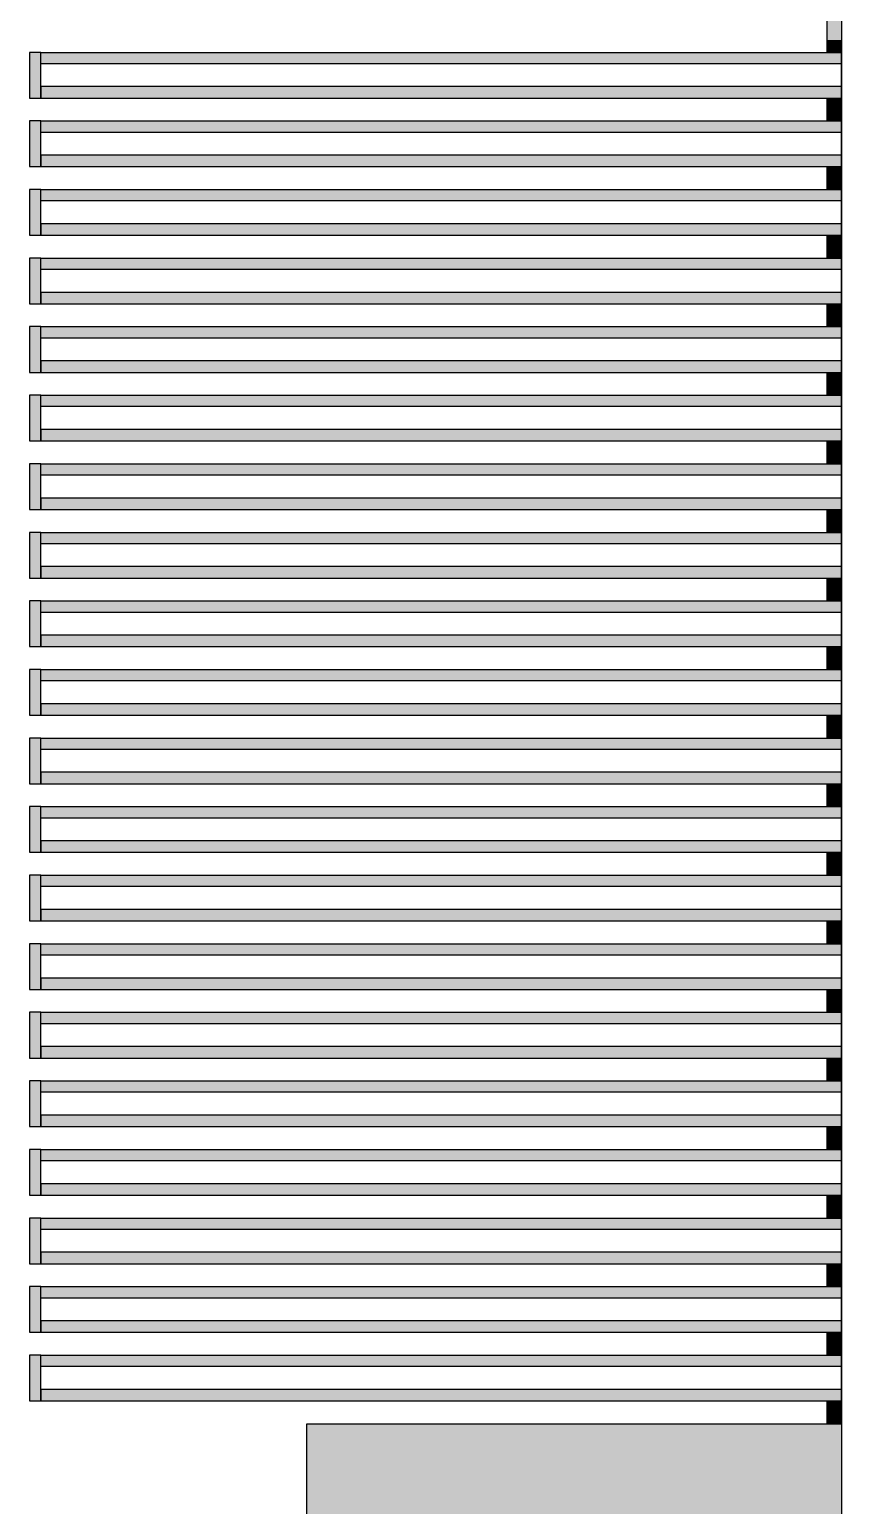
# Model space of a CAD drawing. Extents: x -200 to 7200, y -200 to 2100.
# Drawn here: x 2731.5 to 2873.5, y 1268.2 to 1526.5 of the extents above; entities that cross this region are included whole.
import ezdxf

# ---------------------------------------------------------------- set-up
doc = ezdxf.new("R2010")
doc.units = 0
doc.header["$MEASUREMENT"] = 0
doc.layers.get('0').update_dxf_attribs({"linetype": 'CONTINUOUS'})

# ---------------------------------------------------------------- blocks, each defined once
blk = doc.blocks.new('R2C1B')
for points in [[(2873.5, 1528.5), (2873.5, 1524.5), (2871, 1524.5), (2871, 1528.5), (2873.5, 1528.5)], [(2873.5, 1524.5), (2873.5, 1522.5), (2871, 1522.5), (2871, 1524.5), (2873.5, 1524.5)], [(2733.5, 1522.5), (2731.5, 1522.5), (2731.5, 1514.5), (2733.5, 1514.5), (2733.5, 1522.5)], [(2873.5, 1520.5), (2733.5, 1520.5), (2733.5, 1522.5), (2873.5, 1522.5), (2873.5, 1520.5)], [(2873.5, 1522.5), (2873.5, 1518.5), (2873.5, 1518.5), (2873.5, 1522.5), (2873.5, 1522.5)], [(2873.5, 1516.5), (2733.5, 1516.5), (2733.5, 1514.5), (2873.5, 1514.5), (2873.5, 1516.5)], [(2873.5, 1518.5), (2873.5, 1514.5), (2873.5, 1514.5), (2873.5, 1518.5), (2873.5, 1518.5)], [(2873.5, 1514.5), (2873.5, 1512.5), (2871, 1512.5), (2871, 1514.5), (2873.5, 1514.5)], [(2873.5, 1512.5), (2873.5, 1510.5), (2871, 1510.5), (2871, 1512.5), (2873.5, 1512.5)], [(2733.5, 1510.5), (2731.5, 1510.5), (2731.5, 1502.5), (2733.5, 1502.5), (2733.5, 1510.5)], [(2873.5, 1508.5), (2733.5, 1508.5), (2733.5, 1510.5), (2873.5, 1510.5), (2873.5, 1508.5)], [(2873.5, 1510.5), (2873.5, 1506.5), (2873.5, 1506.5), (2873.5, 1510.5), (2873.5, 1510.5)], [(2873.5, 1506.5), (2873.5, 1502.5), (2873.5, 1502.5), (2873.5, 1506.5), (2873.5, 1506.5)], [(2873.5, 1504.5), (2733.5, 1504.5), (2733.5, 1502.5), (2873.5, 1502.5), (2873.5, 1504.5)], [(2873.5, 1502.5), (2873.5, 1500.5), (2871, 1500.5), (2871, 1502.5), (2873.5, 1502.5)], [(2733.5, 1498.5), (2731.5, 1498.5), (2731.5, 1490.5), (2733.5, 1490.5), (2733.5, 1498.5)], [(2873.5, 1496.5), (2733.5, 1496.5), (2733.5, 1498.5), (2873.5, 1498.5), (2873.5, 1496.5)], [(2873.5, 1500.5), (2873.5, 1498.5), (2871, 1498.5), (2871, 1500.5), (2873.5, 1500.5)], [(2873.5, 1498.5), (2873.5, 1494.5), (2873.5, 1494.5), (2873.5, 1498.5), (2873.5, 1498.5)], [(2873.5, 1494.5), (2873.5, 1490.5), (2873.5, 1490.5), (2873.5, 1494.5), (2873.5, 1494.5)], [(2873.5, 1492.5), (2733.5, 1492.5), (2733.5, 1490.5), (2873.5, 1490.5), (2873.5, 1492.5)], [(2873.5, 1490.5), (2873.5, 1488.5), (2871, 1488.5), (2871, 1490.5), (2873.5, 1490.5)], [(2873.5, 1488.5), (2873.5, 1486.5), (2871, 1486.5), (2871, 1488.5), (2873.5, 1488.5)], [(2733.5, 1486.5), (2731.5, 1486.5), (2731.5, 1478.5), (2733.5, 1478.5), (2733.5, 1486.5)], [(2873.5, 1484.5), (2733.5, 1484.5), (2733.5, 1486.5), (2873.5, 1486.5), (2873.5, 1484.5)], [(2873.5, 1486.5), (2873.5, 1482.5), (2873.5, 1482.5), (2873.5, 1486.5), (2873.5, 1486.5)], [(2873.5, 1480.5), (2733.5, 1480.5), (2733.5, 1478.5), (2873.5, 1478.5), (2873.5, 1480.5)], [(2873.5, 1482.5), (2873.5, 1478.5), (2873.5, 1478.5), (2873.5, 1482.5), (2873.5, 1482.5)], [(2873.5, 1478.5), (2873.5, 1476.5), (2871, 1476.5), (2871, 1478.5), (2873.5, 1478.5)], [(2873.5, 1476.5), (2873.5, 1474.5), (2871, 1474.5), (2871, 1476.5), (2873.5, 1476.5)], [(2733.5, 1474.5), (2731.5, 1474.5), (2731.5, 1466.5), (2733.5, 1466.5), (2733.5, 1474.5)], [(2873.5, 1472.5), (2733.5, 1472.5), (2733.5, 1474.5), (2873.5, 1474.5), (2873.5, 1472.5)], [(2873.5, 1474.5), (2873.5, 1470.5), (2873.5, 1470.5), (2873.5, 1474.5), (2873.5, 1474.5)], [(2873.5, 1470.5), (2873.5, 1466.5), (2873.5, 1466.5), (2873.5, 1470.5), (2873.5, 1470.5)], [(2873.5, 1468.5), (2733.5, 1468.5), (2733.5, 1466.5), (2873.5, 1466.5), (2873.5, 1468.5)], [(2873.5, 1466.5), (2873.5, 1464.5), (2871, 1464.5), (2871, 1466.5), (2873.5, 1466.5)], [(2733.5, 1462.5), (2731.5, 1462.5), (2731.5, 1454.5), (2733.5, 1454.5), (2733.5, 1462.5)], [(2873.5, 1460.5), (2733.5, 1460.5), (2733.5, 1462.5), (2873.5, 1462.5), (2873.5, 1460.5)], [(2873.5, 1464.5), (2873.5, 1462.5), (2871, 1462.5), (2871, 1464.5), (2873.5, 1464.5)], [(2873.5, 1462.5), (2873.5, 1458.5), (2873.5, 1458.5), (2873.5, 1462.5), (2873.5, 1462.5)], [(2873.5, 1458.5), (2873.5, 1454.5), (2873.5, 1454.5), (2873.5, 1458.5), (2873.5, 1458.5)], [(2873.5, 1456.5), (2733.5, 1456.5), (2733.5, 1454.5), (2873.5, 1454.5), (2873.5, 1456.5)], [(2873.5, 1454.5), (2873.5, 1452.5), (2871, 1452.5), (2871, 1454.5), (2873.5, 1454.5)], [(2873.5, 1452.5), (2873.5, 1450.5), (2871, 1450.5), (2871, 1452.5), (2873.5, 1452.5)], [(2733.5, 1450.5), (2731.5, 1450.5), (2731.5, 1442.5), (2733.5, 1442.5), (2733.5, 1450.5)], [(2873.5, 1448.5), (2733.5, 1448.5), (2733.5, 1450.5), (2873.5, 1450.5), (2873.5, 1448.5)], [(2873.5, 1450.5), (2873.5, 1446.5), (2873.5, 1446.5), (2873.5, 1450.5), (2873.5, 1450.5)], [(2873.5, 1444.5), (2733.5, 1444.5), (2733.5, 1442.5), (2873.5, 1442.5), (2873.5, 1444.5)], [(2873.5, 1446.5), (2873.5, 1442.5), (2873.5, 1442.5), (2873.5, 1446.5), (2873.5, 1446.5)], [(2873.5, 1442.5), (2873.5, 1440.5), (2871, 1440.5), (2871, 1442.5), (2873.5, 1442.5)], [(2873.5, 1440.5), (2873.5, 1438.5), (2871, 1438.5), (2871, 1440.5), (2873.5, 1440.5)], [(2733.5, 1438.5), (2731.5, 1438.5), (2731.5, 1430.5), (2733.5, 1430.5), (2733.5, 1438.5)], [(2873.5, 1436.5), (2733.5, 1436.5), (2733.5, 1438.5), (2873.5, 1438.5), (2873.5, 1436.5)], [(2873.5, 1438.5), (2873.5, 1434.5), (2873.5, 1434.5), (2873.5, 1438.5), (2873.5, 1438.5)], [(2873.5, 1434.5), (2873.5, 1430.5), (2873.5, 1430.5), (2873.5, 1434.5), (2873.5, 1434.5)], [(2873.5, 1432.5), (2733.5, 1432.5), (2733.5, 1430.5), (2873.5, 1430.5), (2873.5, 1432.5)], [(2873.5, 1430.5), (2873.5, 1428.5), (2871, 1428.5), (2871, 1430.5), (2873.5, 1430.5)], [(2873.5, 1428.5), (2873.5, 1426.5), (2871, 1426.5), (2871, 1428.5), (2873.5, 1428.5)], [(2733.5, 1426.5), (2731.5, 1426.5), (2731.5, 1418.5), (2733.5, 1418.5), (2733.5, 1426.5)], [(2873.5, 1424.5), (2733.5, 1424.5), (2733.5, 1426.5), (2873.5, 1426.5), (2873.5, 1424.5)], [(2873.5, 1426.5), (2873.5, 1422.5), (2873.5, 1422.5), (2873.5, 1426.5), (2873.5, 1426.5)], [(2873.5, 1422.5), (2873.5, 1418.5), (2873.5, 1418.5), (2873.5, 1422.5), (2873.5, 1422.5)], [(2873.5, 1420.5), (2733.5, 1420.5), (2733.5, 1418.5), (2873.5, 1418.5), (2873.5, 1420.5)], [(2873.5, 1418.5), (2873.5, 1416.5), (2871, 1416.5), (2871, 1418.5), (2873.5, 1418.5)], [(2873.5, 1416.5), (2873.5, 1414.5), (2871, 1414.5), (2871, 1416.5), (2873.5, 1416.5)], [(2733.5, 1414.5), (2731.5, 1414.5), (2731.5, 1406.5), (2733.5, 1406.5), (2733.5, 1414.5)], [(2873.5, 1412.5), (2733.5, 1412.5), (2733.5, 1414.5), (2873.5, 1414.5), (2873.5, 1412.5)], [(2873.5, 1414.5), (2873.5, 1410.5), (2873.5, 1410.5), (2873.5, 1414.5), (2873.5, 1414.5)], [(2873.5, 1410.5), (2873.5, 1406.5), (2873.5, 1406.5), (2873.5, 1410.5), (2873.5, 1410.5)], [(2873.5, 1408.5), (2733.5, 1408.5), (2733.5, 1406.5), (2873.5, 1406.5), (2873.5, 1408.5)], [(2873.5, 1406.5), (2873.5, 1404.5), (2871, 1404.5), (2871, 1406.5), (2873.5, 1406.5)], [(2873.5, 1404.5), (2873.5, 1402.5), (2871, 1402.5), (2871, 1404.5), (2873.5, 1404.5)], [(2733.5, 1402.5), (2731.5, 1402.5), (2731.5, 1394.5), (2733.5, 1394.5), (2733.5, 1402.5)], [(2873.5, 1400.5), (2733.5, 1400.5), (2733.5, 1402.5), (2873.5, 1402.5), (2873.5, 1400.5)], [(2873.5, 1402.5), (2873.5, 1398.5), (2873.5, 1398.5), (2873.5, 1402.5), (2873.5, 1402.5)], [(2873.5, 1398.5), (2873.5, 1394.5), (2873.5, 1394.5), (2873.5, 1398.5), (2873.5, 1398.5)], [(2873.5, 1396.5), (2733.5, 1396.5), (2733.5, 1394.5), (2873.5, 1394.5), (2873.5, 1396.5)], [(2873.5, 1394.5), (2873.5, 1392.5), (2871, 1392.5), (2871, 1394.5), (2873.5, 1394.5)], [(2873.5, 1392.5), (2873.5, 1390.5), (2871, 1390.5), (2871, 1392.5), (2873.5, 1392.5)], [(2733.5, 1390.5), (2731.5, 1390.5), (2731.5, 1382.5), (2733.5, 1382.5), (2733.5, 1390.5)], [(2873.5, 1388.5), (2733.5, 1388.5), (2733.5, 1390.5), (2873.5, 1390.5), (2873.5, 1388.5)], [(2873.5, 1390.5), (2873.5, 1386.5), (2873.5, 1386.5), (2873.5, 1390.5), (2873.5, 1390.5)], [(2873.5, 1386.5), (2873.5, 1382.5), (2873.5, 1382.5), (2873.5, 1386.5), (2873.5, 1386.5)], [(2873.5, 1384.5), (2733.5, 1384.5), (2733.5, 1382.5), (2873.5, 1382.5), (2873.5, 1384.5)], [(2873.5, 1382.5), (2873.5, 1380.5), (2871, 1380.5), (2871, 1382.5), (2873.5, 1382.5)], [(2873.5, 1380.5), (2873.5, 1378.5), (2871, 1378.5), (2871, 1380.5), (2873.5, 1380.5)], [(2733.5, 1378.5), (2731.5, 1378.5), (2731.5, 1370.5), (2733.5, 1370.5), (2733.5, 1378.5)], [(2873.5, 1376.5), (2733.5, 1376.5), (2733.5, 1378.5), (2873.5, 1378.5), (2873.5, 1376.5)], [(2873.5, 1378.5), (2873.5, 1374.5), (2873.5, 1374.5), (2873.5, 1378.5), (2873.5, 1378.5)], [(2873.5, 1374.5), (2873.5, 1370.5), (2873.5, 1370.5), (2873.5, 1374.5), (2873.5, 1374.5)], [(2873.5, 1372.5), (2733.5, 1372.5), (2733.5, 1370.5), (2873.5, 1370.5), (2873.5, 1372.5)], [(2873.5, 1370.5), (2873.5, 1368.5), (2871, 1368.5), (2871, 1370.5), (2873.5, 1370.5)], [(2733.5, 1366.5), (2731.5, 1366.5), (2731.5, 1358.5), (2733.5, 1358.5), (2733.5, 1366.5)], [(2873.5, 1364.5), (2733.5, 1364.5), (2733.5, 1366.5), (2873.5, 1366.5), (2873.5, 1364.5)], [(2873.5, 1368.5), (2873.5, 1366.5), (2871, 1366.5), (2871, 1368.5), (2873.5, 1368.5)], [(2873.5, 1366.5), (2873.5, 1362.5), (2873.5, 1362.5), (2873.5, 1366.5), (2873.5, 1366.5)], [(2873.5, 1362.5), (2873.5, 1358.5), (2873.5, 1358.5), (2873.5, 1362.5), (2873.5, 1362.5)], [(2873.5, 1360.5), (2733.5, 1360.5), (2733.5, 1358.5), (2873.5, 1358.5), (2873.5, 1360.5)], [(2873.5, 1358.5), (2873.5, 1356.5), (2871, 1356.5), (2871, 1358.5), (2873.5, 1358.5)], [(2873.5, 1356.5), (2873.5, 1354.5), (2871, 1354.5), (2871, 1356.5), (2873.5, 1356.5)], [(2733.5, 1354.5), (2731.5, 1354.5), (2731.5, 1346.5), (2733.5, 1346.5), (2733.5, 1354.5)], [(2873.5, 1352.5), (2733.5, 1352.5), (2733.5, 1354.5), (2873.5, 1354.5), (2873.5, 1352.5)], [(2873.5, 1354.5), (2873.5, 1350.5), (2873.5, 1350.5), (2873.5, 1354.5), (2873.5, 1354.5)], [(2873.5, 1348.5), (2733.5, 1348.5), (2733.5, 1346.5), (2873.5, 1346.5), (2873.5, 1348.5)], [(2873.5, 1350.5), (2873.5, 1346.5), (2873.5, 1346.5), (2873.5, 1350.5), (2873.5, 1350.5)], [(2873.5, 1346.5), (2873.5, 1344.5), (2871, 1344.5), (2871, 1346.5), (2873.5, 1346.5)], [(2873.5, 1344.5), (2873.5, 1342.5), (2871, 1342.5), (2871, 1344.5), (2873.5, 1344.5)], [(2733.5, 1342.5), (2731.5, 1342.5), (2731.5, 1334.5), (2733.5, 1334.5), (2733.5, 1342.5)], [(2873.5, 1340.5), (2733.5, 1340.5), (2733.5, 1342.5), (2873.5, 1342.5), (2873.5, 1340.5)], [(2873.5, 1342.5), (2873.5, 1338.5), (2873.5, 1338.5), (2873.5, 1342.5), (2873.5, 1342.5)], [(2873.5, 1338.5), (2873.5, 1334.5), (2873.5, 1334.5), (2873.5, 1338.5), (2873.5, 1338.5)], [(2873.5, 1336.5), (2733.5, 1336.5), (2733.5, 1334.5), (2873.5, 1334.5), (2873.5, 1336.5)], [(2873.5, 1334.5), (2873.5, 1332.5), (2871, 1332.5), (2871, 1334.5), (2873.5, 1334.5)], [(2733.5, 1330.5), (2731.5, 1330.5), (2731.5, 1322.5), (2733.5, 1322.5), (2733.5, 1330.5)], [(2873.5, 1328.5), (2733.5, 1328.5), (2733.5, 1330.5), (2873.5, 1330.5), (2873.5, 1328.5)], [(2873.5, 1332.5), (2873.5, 1330.5), (2871, 1330.5), (2871, 1332.5), (2873.5, 1332.5)], [(2873.5, 1330.5), (2873.5, 1326.5), (2873.5, 1326.5), (2873.5, 1330.5), (2873.5, 1330.5)], [(2873.5, 1326.5), (2873.5, 1322.5), (2873.5, 1322.5), (2873.5, 1326.5), (2873.5, 1326.5)], [(2873.5, 1324.5), (2733.5, 1324.5), (2733.5, 1322.5), (2873.5, 1322.5), (2873.5, 1324.5)], [(2873.5, 1322.5), (2873.5, 1320.5), (2871, 1320.5), (2871, 1322.5), (2873.5, 1322.5)], [(2873.5, 1320.5), (2873.5, 1318.5), (2871, 1318.5), (2871, 1320.5), (2873.5, 1320.5)], [(2733.5, 1318.5), (2731.5, 1318.5), (2731.5, 1310.5), (2733.5, 1310.5), (2733.5, 1318.5)], [(2873.5, 1316.5), (2733.5, 1316.5), (2733.5, 1318.5), (2873.5, 1318.5), (2873.5, 1316.5)], [(2873.5, 1318.5), (2873.5, 1314.5), (2873.5, 1314.5), (2873.5, 1318.5), (2873.5, 1318.5)], [(2873.5, 1312.5), (2733.5, 1312.5), (2733.5, 1310.5), (2873.5, 1310.5), (2873.5, 1312.5)], [(2873.5, 1314.5), (2873.5, 1310.5), (2873.5, 1310.5), (2873.5, 1314.5), (2873.5, 1314.5)], [(2873.5, 1310.5), (2873.5, 1308.5), (2871, 1308.5), (2871, 1310.5), (2873.5, 1310.5)], [(2873.5, 1308.5), (2873.5, 1306.5), (2871, 1306.5), (2871, 1308.5), (2873.5, 1308.5)], [(2733.5, 1306.5), (2731.5, 1306.5), (2731.5, 1298.5), (2733.5, 1298.5), (2733.5, 1306.5)], [(2873.5, 1304.5), (2733.5, 1304.5), (2733.5, 1306.5), (2873.5, 1306.5), (2873.5, 1304.5)], [(2873.5, 1306.5), (2873.5, 1302.5), (2873.5, 1302.5), (2873.5, 1306.5), (2873.5, 1306.5)], [(2873.5, 1302.5), (2873.5, 1298.5), (2873.5, 1298.5), (2873.5, 1302.5), (2873.5, 1302.5)], [(2873.5, 1300.5), (2733.5, 1300.5), (2733.5, 1298.5), (2873.5, 1298.5), (2873.5, 1300.5)], [(2873.5, 1298.5), (2873.5, 1296.5), (2871, 1296.5), (2871, 1298.5), (2873.5, 1298.5)], [(2733.5, 1294.5), (2731.5, 1294.5), (2731.5, 1286.5), (2733.5, 1286.5), (2733.5, 1294.5)], [(2873.5, 1292.5), (2733.5, 1292.5), (2733.5, 1294.5), (2873.5, 1294.5), (2873.5, 1292.5)], [(2873.5, 1296.5), (2873.5, 1294.5), (2871, 1294.5), (2871, 1296.5), (2873.5, 1296.5)], [(2873.5, 1294.5), (2873.5, 1290.5), (2873.5, 1290.5), (2873.5, 1294.5), (2873.5, 1294.5)], [(2873.5, 1290.5), (2873.5, 1286.5), (2873.5, 1286.5), (2873.5, 1290.5), (2873.5, 1290.5)], [(2873.5, 1288.5), (2733.5, 1288.5), (2733.5, 1286.5), (2873.5, 1286.5), (2873.5, 1288.5)], [(2873.5, 1286.5), (2873.5, 1284.5), (2871, 1284.5), (2871, 1286.5), (2873.5, 1286.5)], [(2873.5, 1284.5), (2873.5, 1282.5), (2871, 1282.5), (2871, 1284.5), (2873.5, 1284.5)], [(2873.5, 1282.5), (2873.5, 1262.5), (2780, 1262.5), (2780, 1282.5), (2873.5, 1282.5)]]:
    blk.add_lwpolyline(points)
for points in [[(2873.5, 1528.5), (2873.5, 1524.5), (2871, 1528.5), (2871, 1524.5)], [(2873.5, 1524.5), (2873.5, 1522.5), (2871, 1524.5), (2871, 1522.5)], [(2733.5, 1522.5), (2731.5, 1522.5), (2733.5, 1514.5), (2731.5, 1514.5)], [(2873.5, 1520.5), (2733.5, 1520.5), (2873.5, 1522.5), (2733.5, 1522.5)], [(2873.5, 1522.5), (2873.5, 1518.5), (2873.5, 1522.5), (2873.5, 1518.5)], [(2873.5, 1516.5), (2733.5, 1516.5), (2873.5, 1514.5), (2733.5, 1514.5)], [(2873.5, 1518.5), (2873.5, 1514.5), (2873.5, 1518.5), (2873.5, 1514.5)], [(2873.5, 1514.5), (2873.5, 1512.5), (2871, 1514.5), (2871, 1512.5)], [(2873.5, 1512.5), (2873.5, 1510.5), (2871, 1512.5), (2871, 1510.5)], [(2733.5, 1510.5), (2731.5, 1510.5), (2733.5, 1502.5), (2731.5, 1502.5)], [(2873.5, 1508.5), (2733.5, 1508.5), (2873.5, 1510.5), (2733.5, 1510.5)], [(2873.5, 1510.5), (2873.5, 1506.5), (2873.5, 1510.5), (2873.5, 1506.5)], [(2873.5, 1506.5), (2873.5, 1502.5), (2873.5, 1506.5), (2873.5, 1502.5)], [(2873.5, 1504.5), (2733.5, 1504.5), (2873.5, 1502.5), (2733.5, 1502.5)], [(2873.5, 1502.5), (2873.5, 1500.5), (2871, 1502.5), (2871, 1500.5)], [(2733.5, 1498.5), (2731.5, 1498.5), (2733.5, 1490.5), (2731.5, 1490.5)], [(2873.5, 1496.5), (2733.5, 1496.5), (2873.5, 1498.5), (2733.5, 1498.5)], [(2873.5, 1500.5), (2873.5, 1498.5), (2871, 1500.5), (2871, 1498.5)], [(2873.5, 1498.5), (2873.5, 1494.5), (2873.5, 1498.5), (2873.5, 1494.5)], [(2873.5, 1494.5), (2873.5, 1490.5), (2873.5, 1494.5), (2873.5, 1490.5)], [(2873.5, 1492.5), (2733.5, 1492.5), (2873.5, 1490.5), (2733.5, 1490.5)], [(2873.5, 1490.5), (2873.5, 1488.5), (2871, 1490.5), (2871, 1488.5)], [(2873.5, 1488.5), (2873.5, 1486.5), (2871, 1488.5), (2871, 1486.5)], [(2733.5, 1486.5), (2731.5, 1486.5), (2733.5, 1478.5), (2731.5, 1478.5)], [(2873.5, 1484.5), (2733.5, 1484.5), (2873.5, 1486.5), (2733.5, 1486.5)], [(2873.5, 1486.5), (2873.5, 1482.5), (2873.5, 1486.5), (2873.5, 1482.5)], [(2873.5, 1480.5), (2733.5, 1480.5), (2873.5, 1478.5), (2733.5, 1478.5)], [(2873.5, 1482.5), (2873.5, 1478.5), (2873.5, 1482.5), (2873.5, 1478.5)], [(2873.5, 1478.5), (2873.5, 1476.5), (2871, 1478.5), (2871, 1476.5)], [(2873.5, 1476.5), (2873.5, 1474.5), (2871, 1476.5), (2871, 1474.5)], [(2733.5, 1474.5), (2731.5, 1474.5), (2733.5, 1466.5), (2731.5, 1466.5)], [(2873.5, 1472.5), (2733.5, 1472.5), (2873.5, 1474.5), (2733.5, 1474.5)], [(2873.5, 1474.5), (2873.5, 1470.5), (2873.5, 1474.5), (2873.5, 1470.5)], [(2873.5, 1470.5), (2873.5, 1466.5), (2873.5, 1470.5), (2873.5, 1466.5)], [(2873.5, 1468.5), (2733.5, 1468.5), (2873.5, 1466.5), (2733.5, 1466.5)], [(2873.5, 1466.5), (2873.5, 1464.5), (2871, 1466.5), (2871, 1464.5)], [(2733.5, 1462.5), (2731.5, 1462.5), (2733.5, 1454.5), (2731.5, 1454.5)], [(2873.5, 1460.5), (2733.5, 1460.5), (2873.5, 1462.5), (2733.5, 1462.5)], [(2873.5, 1464.5), (2873.5, 1462.5), (2871, 1464.5), (2871, 1462.5)], [(2873.5, 1462.5), (2873.5, 1458.5), (2873.5, 1462.5), (2873.5, 1458.5)], [(2873.5, 1458.5), (2873.5, 1454.5), (2873.5, 1458.5), (2873.5, 1454.5)], [(2873.5, 1456.5), (2733.5, 1456.5), (2873.5, 1454.5), (2733.5, 1454.5)], [(2873.5, 1454.5), (2873.5, 1452.5), (2871, 1454.5), (2871, 1452.5)], [(2873.5, 1452.5), (2873.5, 1450.5), (2871, 1452.5), (2871, 1450.5)], [(2733.5, 1450.5), (2731.5, 1450.5), (2733.5, 1442.5), (2731.5, 1442.5)], [(2873.5, 1448.5), (2733.5, 1448.5), (2873.5, 1450.5), (2733.5, 1450.5)], [(2873.5, 1450.5), (2873.5, 1446.5), (2873.5, 1450.5), (2873.5, 1446.5)], [(2873.5, 1444.5), (2733.5, 1444.5), (2873.5, 1442.5), (2733.5, 1442.5)], [(2873.5, 1446.5), (2873.5, 1442.5), (2873.5, 1446.5), (2873.5, 1442.5)], [(2873.5, 1442.5), (2873.5, 1440.5), (2871, 1442.5), (2871, 1440.5)], [(2873.5, 1440.5), (2873.5, 1438.5), (2871, 1440.5), (2871, 1438.5)], [(2733.5, 1438.5), (2731.5, 1438.5), (2733.5, 1430.5), (2731.5, 1430.5)], [(2873.5, 1436.5), (2733.5, 1436.5), (2873.5, 1438.5), (2733.5, 1438.5)], [(2873.5, 1438.5), (2873.5, 1434.5), (2873.5, 1438.5), (2873.5, 1434.5)], [(2873.5, 1434.5), (2873.5, 1430.5), (2873.5, 1434.5), (2873.5, 1430.5)], [(2873.5, 1432.5), (2733.5, 1432.5), (2873.5, 1430.5), (2733.5, 1430.5)], [(2873.5, 1430.5), (2873.5, 1428.5), (2871, 1430.5), (2871, 1428.5)], [(2873.5, 1428.5), (2873.5, 1426.5), (2871, 1428.5), (2871, 1426.5)], [(2733.5, 1426.5), (2731.5, 1426.5), (2733.5, 1418.5), (2731.5, 1418.5)], [(2873.5, 1424.5), (2733.5, 1424.5), (2873.5, 1426.5), (2733.5, 1426.5)], [(2873.5, 1426.5), (2873.5, 1422.5), (2873.5, 1426.5), (2873.5, 1422.5)], [(2873.5, 1422.5), (2873.5, 1418.5), (2873.5, 1422.5), (2873.5, 1418.5)], [(2873.5, 1420.5), (2733.5, 1420.5), (2873.5, 1418.5), (2733.5, 1418.5)], [(2873.5, 1418.5), (2873.5, 1416.5), (2871, 1418.5), (2871, 1416.5)], [(2873.5, 1416.5), (2873.5, 1414.5), (2871, 1416.5), (2871, 1414.5)], [(2733.5, 1414.5), (2731.5, 1414.5), (2733.5, 1406.5), (2731.5, 1406.5)], [(2873.5, 1412.5), (2733.5, 1412.5), (2873.5, 1414.5), (2733.5, 1414.5)], [(2873.5, 1414.5), (2873.5, 1410.5), (2873.5, 1414.5), (2873.5, 1410.5)], [(2873.5, 1410.5), (2873.5, 1406.5), (2873.5, 1410.5), (2873.5, 1406.5)], [(2873.5, 1408.5), (2733.5, 1408.5), (2873.5, 1406.5), (2733.5, 1406.5)], [(2873.5, 1406.5), (2873.5, 1404.5), (2871, 1406.5), (2871, 1404.5)], [(2873.5, 1404.5), (2873.5, 1402.5), (2871, 1404.5), (2871, 1402.5)], [(2733.5, 1402.5), (2731.5, 1402.5), (2733.5, 1394.5), (2731.5, 1394.5)], [(2873.5, 1400.5), (2733.5, 1400.5), (2873.5, 1402.5), (2733.5, 1402.5)], [(2873.5, 1402.5), (2873.5, 1398.5), (2873.5, 1402.5), (2873.5, 1398.5)], [(2873.5, 1398.5), (2873.5, 1394.5), (2873.5, 1398.5), (2873.5, 1394.5)], [(2873.5, 1396.5), (2733.5, 1396.5), (2873.5, 1394.5), (2733.5, 1394.5)], [(2873.5, 1394.5), (2873.5, 1392.5), (2871, 1394.5), (2871, 1392.5)], [(2873.5, 1392.5), (2873.5, 1390.5), (2871, 1392.5), (2871, 1390.5)], [(2733.5, 1390.5), (2731.5, 1390.5), (2733.5, 1382.5), (2731.5, 1382.5)], [(2873.5, 1388.5), (2733.5, 1388.5), (2873.5, 1390.5), (2733.5, 1390.5)], [(2873.5, 1390.5), (2873.5, 1386.5), (2873.5, 1390.5), (2873.5, 1386.5)], [(2873.5, 1386.5), (2873.5, 1382.5), (2873.5, 1386.5), (2873.5, 1382.5)], [(2873.5, 1384.5), (2733.5, 1384.5), (2873.5, 1382.5), (2733.5, 1382.5)], [(2873.5, 1382.5), (2873.5, 1380.5), (2871, 1382.5), (2871, 1380.5)], [(2873.5, 1380.5), (2873.5, 1378.5), (2871, 1380.5), (2871, 1378.5)], [(2733.5, 1378.5), (2731.5, 1378.5), (2733.5, 1370.5), (2731.5, 1370.5)], [(2873.5, 1376.5), (2733.5, 1376.5), (2873.5, 1378.5), (2733.5, 1378.5)], [(2873.5, 1378.5), (2873.5, 1374.5), (2873.5, 1378.5), (2873.5, 1374.5)], [(2873.5, 1374.5), (2873.5, 1370.5), (2873.5, 1374.5), (2873.5, 1370.5)], [(2873.5, 1372.5), (2733.5, 1372.5), (2873.5, 1370.5), (2733.5, 1370.5)], [(2873.5, 1370.5), (2873.5, 1368.5), (2871, 1370.5), (2871, 1368.5)], [(2733.5, 1366.5), (2731.5, 1366.5), (2733.5, 1358.5), (2731.5, 1358.5)], [(2873.5, 1364.5), (2733.5, 1364.5), (2873.5, 1366.5), (2733.5, 1366.5)], [(2873.5, 1368.5), (2873.5, 1366.5), (2871, 1368.5), (2871, 1366.5)], [(2873.5, 1366.5), (2873.5, 1362.5), (2873.5, 1366.5), (2873.5, 1362.5)], [(2873.5, 1362.5), (2873.5, 1358.5), (2873.5, 1362.5), (2873.5, 1358.5)], [(2873.5, 1360.5), (2733.5, 1360.5), (2873.5, 1358.5), (2733.5, 1358.5)], [(2873.5, 1358.5), (2873.5, 1356.5), (2871, 1358.5), (2871, 1356.5)], [(2873.5, 1356.5), (2873.5, 1354.5), (2871, 1356.5), (2871, 1354.5)], [(2733.5, 1354.5), (2731.5, 1354.5), (2733.5, 1346.5), (2731.5, 1346.5)], [(2873.5, 1352.5), (2733.5, 1352.5), (2873.5, 1354.5), (2733.5, 1354.5)], [(2873.5, 1354.5), (2873.5, 1350.5), (2873.5, 1354.5), (2873.5, 1350.5)], [(2873.5, 1348.5), (2733.5, 1348.5), (2873.5, 1346.5), (2733.5, 1346.5)], [(2873.5, 1350.5), (2873.5, 1346.5), (2873.5, 1350.5), (2873.5, 1346.5)], [(2873.5, 1346.5), (2873.5, 1344.5), (2871, 1346.5), (2871, 1344.5)], [(2873.5, 1344.5), (2873.5, 1342.5), (2871, 1344.5), (2871, 1342.5)], [(2733.5, 1342.5), (2731.5, 1342.5), (2733.5, 1334.5), (2731.5, 1334.5)], [(2873.5, 1340.5), (2733.5, 1340.5), (2873.5, 1342.5), (2733.5, 1342.5)], [(2873.5, 1342.5), (2873.5, 1338.5), (2873.5, 1342.5), (2873.5, 1338.5)], [(2873.5, 1338.5), (2873.5, 1334.5), (2873.5, 1338.5), (2873.5, 1334.5)], [(2873.5, 1336.5), (2733.5, 1336.5), (2873.5, 1334.5), (2733.5, 1334.5)], [(2873.5, 1334.5), (2873.5, 1332.5), (2871, 1334.5), (2871, 1332.5)], [(2733.5, 1330.5), (2731.5, 1330.5), (2733.5, 1322.5), (2731.5, 1322.5)], [(2873.5, 1328.5), (2733.5, 1328.5), (2873.5, 1330.5), (2733.5, 1330.5)], [(2873.5, 1332.5), (2873.5, 1330.5), (2871, 1332.5), (2871, 1330.5)], [(2873.5, 1330.5), (2873.5, 1326.5), (2873.5, 1330.5), (2873.5, 1326.5)], [(2873.5, 1326.5), (2873.5, 1322.5), (2873.5, 1326.5), (2873.5, 1322.5)], [(2873.5, 1324.5), (2733.5, 1324.5), (2873.5, 1322.5), (2733.5, 1322.5)], [(2873.5, 1322.5), (2873.5, 1320.5), (2871, 1322.5), (2871, 1320.5)], [(2873.5, 1320.5), (2873.5, 1318.5), (2871, 1320.5), (2871, 1318.5)], [(2733.5, 1318.5), (2731.5, 1318.5), (2733.5, 1310.5), (2731.5, 1310.5)], [(2873.5, 1316.5), (2733.5, 1316.5), (2873.5, 1318.5), (2733.5, 1318.5)], [(2873.5, 1318.5), (2873.5, 1314.5), (2873.5, 1318.5), (2873.5, 1314.5)], [(2873.5, 1312.5), (2733.5, 1312.5), (2873.5, 1310.5), (2733.5, 1310.5)], [(2873.5, 1314.5), (2873.5, 1310.5), (2873.5, 1314.5), (2873.5, 1310.5)], [(2873.5, 1310.5), (2873.5, 1308.5), (2871, 1310.5), (2871, 1308.5)], [(2873.5, 1308.5), (2873.5, 1306.5), (2871, 1308.5), (2871, 1306.5)], [(2733.5, 1306.5), (2731.5, 1306.5), (2733.5, 1298.5), (2731.5, 1298.5)], [(2873.5, 1304.5), (2733.5, 1304.5), (2873.5, 1306.5), (2733.5, 1306.5)], [(2873.5, 1306.5), (2873.5, 1302.5), (2873.5, 1306.5), (2873.5, 1302.5)], [(2873.5, 1302.5), (2873.5, 1298.5), (2873.5, 1302.5), (2873.5, 1298.5)], [(2873.5, 1300.5), (2733.5, 1300.5), (2873.5, 1298.5), (2733.5, 1298.5)], [(2873.5, 1298.5), (2873.5, 1296.5), (2871, 1298.5), (2871, 1296.5)], [(2733.5, 1294.5), (2731.5, 1294.5), (2733.5, 1286.5), (2731.5, 1286.5)], [(2873.5, 1292.5), (2733.5, 1292.5), (2873.5, 1294.5), (2733.5, 1294.5)], [(2873.5, 1296.5), (2873.5, 1294.5), (2871, 1296.5), (2871, 1294.5)], [(2873.5, 1294.5), (2873.5, 1290.5), (2873.5, 1294.5), (2873.5, 1290.5)], [(2873.5, 1290.5), (2873.5, 1286.5), (2873.5, 1290.5), (2873.5, 1286.5)], [(2873.5, 1288.5), (2733.5, 1288.5), (2873.5, 1286.5), (2733.5, 1286.5)], [(2873.5, 1286.5), (2873.5, 1284.5), (2871, 1286.5), (2871, 1284.5)], [(2873.5, 1284.5), (2873.5, 1282.5), (2871, 1284.5), (2871, 1282.5)], [(2873.5, 1282.5), (2873.5, 1262.5), (2780, 1282.5), (2780, 1262.5)]]:
    blk.add_solid(points)

msp = doc.modelspace()

# ---------------------------------------------------------------- block references
msp.add_blockref('R2C1B', (0, 0))

doc.saveas('drawing.dxf')
